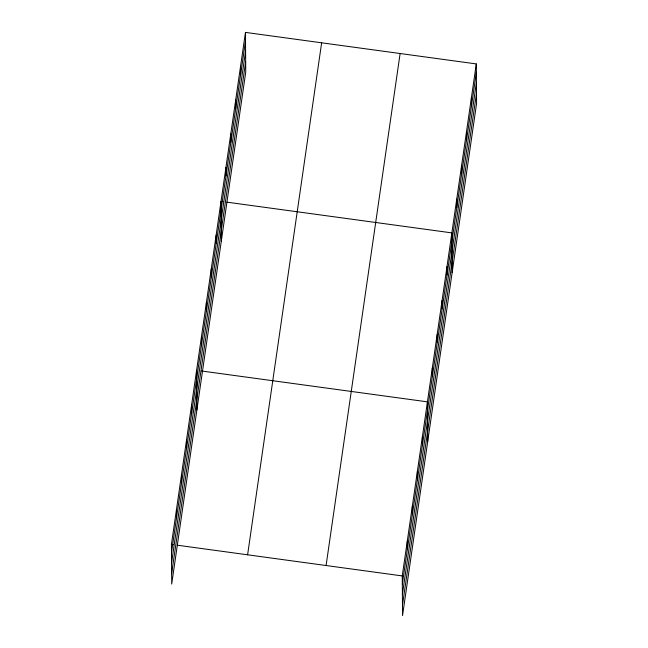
<?xml version="1.0" encoding="UTF-8"?>
<svg xmlns="http://www.w3.org/2000/svg" width="648" height="648" viewBox="0 0 648 648"><rect width="100%" height="100%" fill="white"/><g stroke="black" fill="none" stroke-linecap="round" stroke-linejoin="round"><path stroke-width="0.97" d="M245.462 32.4L245.746 72.074L171.704 584.075L171.428 544.401L245.462 32.4L476.296 63.925L476.572 103.599L402.538 615.6L402.254 575.926L476.296 63.925M171.485 552.744L245.527 40.751M171.558 563.08L245.6 51.087M171.631 573.731L245.673 61.738M247.601 554.801L321.643 42.8M326.082 565.526L400.124 53.525M402.319 584.277L476.353 72.276M402.384 594.613L476.426 82.612M402.465 605.264L476.499 93.263M222.985 201.625L221.033 201.358L221.308 241.032M226.897 202.16L451.859 232.891L452.142 272.557M201.488 370.988L427.429 401.849L427.704 441.523M171.428 544.401L173.381 544.668M177.293 545.203L402.254 575.926M471.404 97.718L471.469 106.069M466.52 131.512L466.576 139.863M461.635 165.305L461.692 173.648M456.751 199.098L456.808 207.441M446.974 266.676L447.031 275.027M442.09 300.469L442.147 308.821M437.206 334.263L437.262 342.614M432.313 368.056L432.37 376.399M422.399 436.663L422.455 445.014M417.361 471.477L417.417 479.828M412.322 506.299L412.387 514.642M407.292 541.112L407.349 549.455M240.578 66.193L240.635 74.536M235.694 99.986L235.751 108.329M230.81 133.78L230.866 142.123M225.917 167.565L225.982 175.916M216.149 235.151L216.205 243.502M211.264 268.944L211.321 277.287M206.372 302.738L206.437 311.081M201.488 336.531L201.544 344.874M196.603 370.316L196.879 409.99M191.565 405.138L191.63 413.481M186.535 439.952L186.592 448.295M181.497 474.765L181.553 483.116M176.467 509.579L176.523 517.93"/></g></svg>
